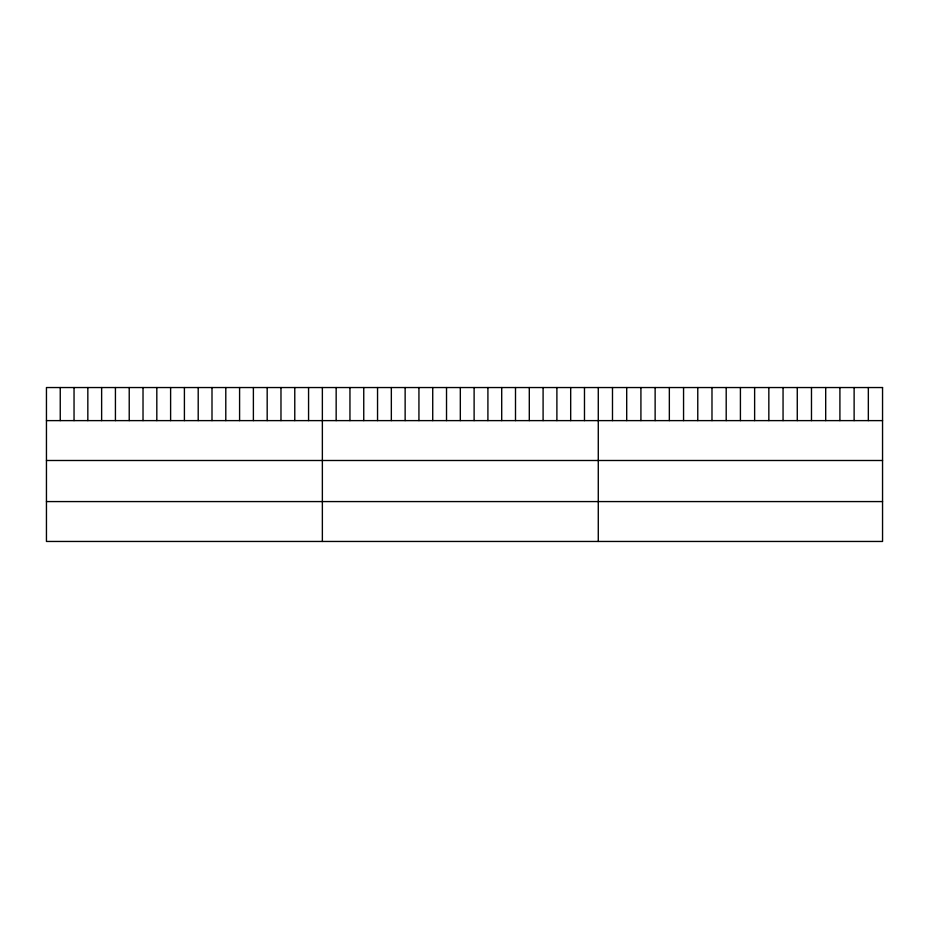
<?xml version="1.0" encoding="UTF-8"?>
<svg xmlns="http://www.w3.org/2000/svg" width="929" height="929" viewBox="0 0 929 929"><rect width="100%" height="100%" fill="white"/><g stroke="black" fill="none" stroke-linecap="round" stroke-linejoin="round"><path stroke-width="1.39" d="M46.45 420.616L882.55 420.616M46.45 460.494L882.55 460.494M46.45 501.579L882.55 501.579M868.336 387.544L868.336 420.616M854.123 387.544L854.123 420.616M839.909 387.544L839.909 420.616M825.695 387.544L825.695 420.616M811.481 387.544L811.481 420.616M797.268 387.544L797.268 420.616M783.054 387.544L783.054 420.616M768.84 387.544L768.84 420.616M754.627 387.544L754.627 420.616M740.413 387.544L740.413 420.616M726.199 387.544L726.199 420.616M711.986 387.544L711.986 420.616M697.772 387.544L697.772 420.616M683.558 387.544L683.558 420.616M669.344 387.544L669.344 420.616M655.131 387.544L655.131 420.616M640.917 387.544L640.917 420.616M626.703 387.544L626.703 420.616M612.49 387.544L612.49 420.616M598.276 387.544L598.276 541.456M584.48 387.544L584.48 420.616M570.685 387.544L570.685 420.616M556.889 387.544L556.889 420.616M543.093 387.544L543.093 420.616M529.298 387.544L529.298 420.616M515.502 387.544L515.502 420.616M501.706 387.544L501.706 420.616M487.911 387.544L487.911 420.616M474.115 387.544L474.115 420.616M460.319 387.544L460.319 420.616M446.524 387.544L446.524 420.616M432.728 387.544L432.728 420.616M418.933 387.544L418.933 420.616M405.137 387.544L405.137 420.616M391.341 387.544L391.341 420.616M377.546 387.544L377.546 420.616M363.75 387.544L363.75 420.616M349.954 387.544L349.954 420.616M336.159 387.544L336.159 420.616M322.363 387.544L322.363 541.456M308.567 387.544L308.567 420.616M294.772 387.544L294.772 420.616M280.976 387.544L280.976 420.616M267.18 387.544L267.18 420.616M253.385 387.544L253.385 420.616M239.589 387.544L239.589 420.616M225.793 387.544L225.793 420.616M211.998 387.544L211.998 420.616M198.202 387.544L198.202 420.616M184.406 387.544L184.406 420.616M170.611 387.544L170.611 420.616M156.815 387.544L156.815 420.616M143.02 387.544L143.02 420.616M129.224 387.544L129.224 420.616M115.428 387.544L115.428 420.616M101.633 387.544L101.633 420.616M87.837 387.544L87.837 420.616M74.041 387.544L74.041 420.616M60.246 387.544L60.246 420.616M882.55 387.544L46.45 387.544L46.45 541.456L882.55 541.456L882.55 387.544"/></g></svg>
